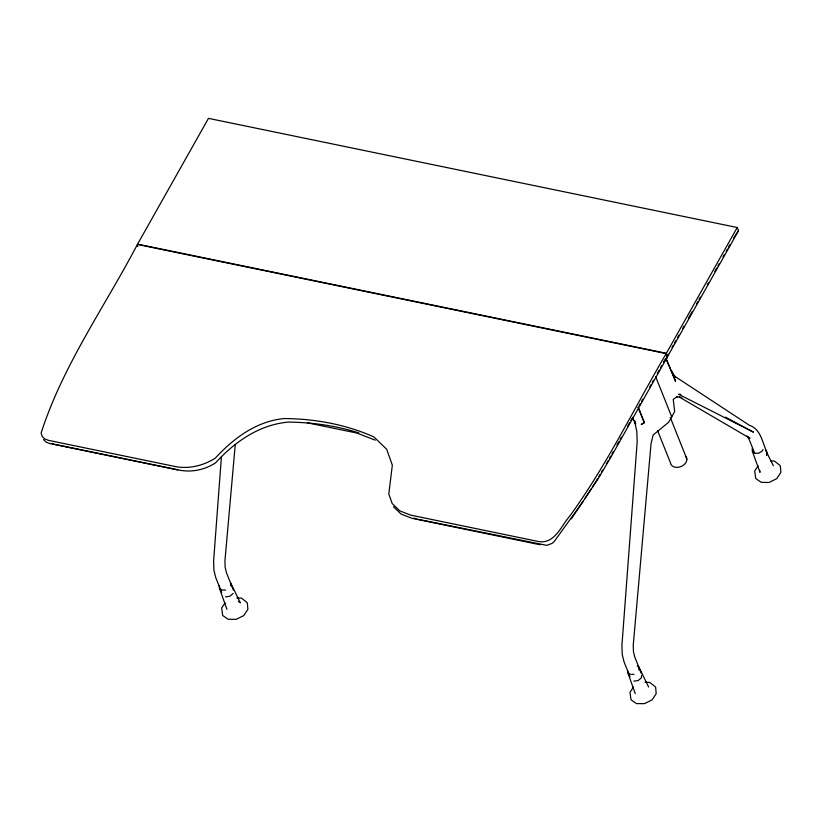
<?xml version="1.0" encoding="UTF-8"?>
<svg xmlns="http://www.w3.org/2000/svg" width="822" height="822" viewBox="0 0 822 822"><rect width="100%" height="100%" fill="white"/><g stroke="black" fill="none" stroke-linecap="round" stroke-linejoin="round"><path stroke-width="1.23" d="M221.416 456.837L213.597 561.251L213.915 570.232L215.734 577.599L221.693 592.498M641.592 675.468L641.427 677.76L638.16 680.575L633.813 681.119M766.628 455.573L766.895 452.141C762.384 442.678 760.936 429.074 749.438 425.313L673.28 375.325M235.267 444.497L224.93 560.861L225.156 567.437L226.492 572.842L233.366 590.032M641.222 673.177L634.81 657.138L633.474 651.733L633.248 645.157L651.055 443.541L653.141 435.023L668.605 422.261L671.749 416.918L674.657 411.534L673.249 399.328L677.595 396.451M137.408 244.442C104.713 306.77 62.77 365.554 41.1 433.091L42.179 436.369L44.737 438.886L48.447 440.345L176.494 466.783C190.057 468.961 203.764 465.447 215.282 458.142C233.797 438.147 256.536 421.018 284.556 418.532A233.469 170.195 -21.8 0 1 373.948 436.985L386.659 449.233L392.33 465.17L388.796 493.96L392.186 503.526L399.821 510.883L410.774 515.147L538.821 541.585C554.901 544.164 561.467 525.268 570.067 515.702C606.996 464.718 634.43 407.774 666.19 353.604L137.408 244.442L137.736 246.59M666.365 353.285L737.242 227.519L208.469 118.358L137.593 244.124L666.365 353.285L667.012 357.58L663.796 361.968L665.049 359.738M609.441 458.419L610.705 456.179M611.958 453.95L613.222 451.71M616.993 445.01L618.884 441.661M620.148 439.421L621.401 437.191M627.7 426.022L629.59 422.672M630.844 420.432L632.108 418.203M639.033 405.914L640.287 403.684M641.55 401.444L642.804 399.215M649.729 386.926L650.993 384.686M652.247 382.456L653.511 380.216M657.281 373.517L659.172 370.167M660.436 367.937L661.689 365.698M666.94 356.378L668.204 354.148M671.975 347.439L673.239 345.209M674.502 342.969L675.756 340.74M677.647 337.38L678.91 335.15M682.681 328.44L683.945 326.211M688.353 318.391L692.134 311.682M696.542 303.863L697.796 301.623M699.06 299.393L700.323 297.153M707.249 284.864L708.502 282.624M714.801 271.455L716.692 268.095M717.955 265.866L719.209 263.626M722.99 256.926L724.254 254.686M726.134 251.337L727.398 249.097M728.662 246.867L729.915 244.627M666.19 353.604L666.827 357.899L610.838 457.258L598.354 478.455L571.341 518.877M667.012 357.58L738.516 230.694L737.242 227.519M596.392 480.685L597.635 478.568M598.878 476.462L600.111 474.356M601.355 472.249L602.598 470.143M606.317 463.814L608.188 460.649M763.052 449.521L761.922 451.288L758.562 453.251L755.079 453.241L752.397 451.442L752.181 448.565M584.966 498.543L591.039 489.09M592.395 486.984L595.775 481.733M225.105 602.814L221.673 608.003L222.7 615.514L228.156 619.295L236.12 619.346L243.754 615.616L247.874 609.39L247.33 603.081L246.395 601.961L241.391 598.097L236.787 597.954M758.131 465.817L754.688 471.006L755.716 478.527L761.172 482.298L769.053 482.514L776.78 478.62L780.9 472.393L780.355 466.084L779.41 464.964L774.416 461.101L770.923 461.06M633.423 687.11L629.991 692.299L631.019 699.81L636.475 703.591L644.438 703.642L652.072 699.912L656.192 693.686L655.648 687.377L654.713 686.257L649.719 682.394L645.106 682.25M733.697 237.928L738.516 230.694M582.942 501.697L554.418 541.215L552.148 543.363L546.743 545.366L417.555 519.196M663.58 362.348L666.827 357.899M233.099 593.463L229.841 596.279L225.495 596.834M225.629 590.083L222.145 590.073L219.464 588.285L219.248 585.408M631.625 674.369L633.947 674.379M680.883 394.365L678.643 394.303L753.445 432.146L725.538 417.175M676.414 397.005L679.373 397.077L750.024 438.342L746.962 436.02L749.253 439.708L754.76 453.456M307.459 422.837L356.954 433.06L375.212 440.16M177.768 469.958L49.71 443.531L46.001 442.072L43.453 439.544M540.095 544.76L412.048 518.322L401.095 514.058L393.461 506.712M55.238 444.404L180.85 470.39C192.965 472.342 205.253 469.506 215.528 462.899C234.743 441.835 259.002 424.84 288.101 422.107A239.849 174.839 -21.8 0 1 358.875 432.906M414.103 518.076L416.302 518.939M52.207 443.438L53.985 444.137M679.589 396.666L681.859 397.858M627.638 670.66L627.782 672.581L630.464 674.369M637.214 665.912L638.879 667.084L648.64 687.048M238.288 601.272L240.322 602.752L230.561 582.788M671.461 370.794L675.427 377.164M765.683 450.353L773.338 465.755M666.272 359.152L675.581 381.264L665.933 358.351M655.617 376.599L671.749 416.918M670.238 417.37L686.863 458.943M657.6 430.625L670.423 462.694A8.518 6.206 -21.8 0 0 681.335 466.423A8.518 6.206 -21.8 0 0 685.466 456.046M632.621 417.299L635.005 423.258L636.814 431.334L637.184 441.804L621.915 645.547L622.233 654.518L624.052 661.885L630.012 676.794M752.397 451.442L759.98 472.373L759.703 470.194M627.782 672.581L635.272 693.665M219.464 588.285L226.954 609.369M634.461 420.587L635.683 424.142L634.471 420.556M638.879 667.084L638.92 669.92M230.571 583.733L230.602 585.624M644.325 422.59L641.181 424.532L644.294 422.621L638.088 407.116L644.325 422.59"/></g></svg>
